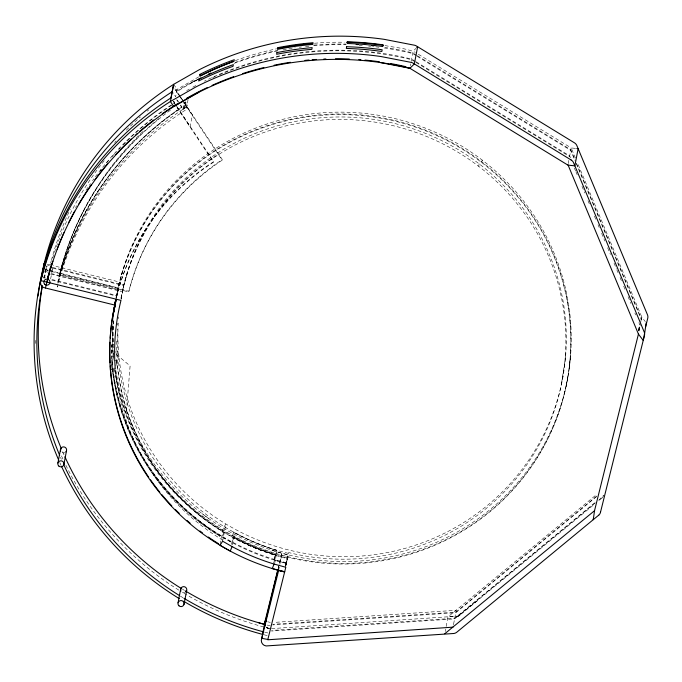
<?xml version="1.0" encoding="UTF-8"?>
<svg xmlns="http://www.w3.org/2000/svg" width="682" height="682" viewBox="0 0 682 682"><rect width="100%" height="100%" fill="white"/><g stroke="black" fill="none" stroke-linecap="round" stroke-linejoin="round"><path stroke-width="0.51" stroke-dasharray="3.41 2.56" d="M113.758 320.506L112.973 333.191L113.374 344.76M126.443 411.144L130.1 365.91L115.983 354.086M565.642 355.816L561.252 385.339M569.197 367.487L570.553 356.234M562.693 377.99L562.974 376.183M567.842 376.993L566.077 386.344M116.469 297.326L119.469 282.016L53.102 265.673M45.907 269.202L45.472 271.504A304.078 297.761 10.8 0 0 44.04 277.514M45.992 268.742L46.521 265.98M44.492 278.341L46.581 267.412M50.63 278.972L52.523 269.04M57.834 283.192L59.718 273.294A306.84 300.464 10.8 0 1 143.919 130.543M57.424 286.287L57.279 287.054A306.84 300.464 10.8 0 1 186.357 109.495L187.524 103.4A306.84 300.464 10.8 0 0 58.439 280.95L58.004 283.243M116.17 297.54L118.012 287.872L45.6 269.484L48.72 270.805M116.102 298.034L118.105 287.838L123.587 267.591M117.125 292.68L117.244 292.067M116.554 297.292L119.469 282.016M121.123 298L123.792 285.647A224.387 219.723 10.8 0 1 394.673 126.068A224.387 219.723 10.8 0 1 559.504 392.96A224.387 219.723 10.8 0 1 288.614 552.548L285.988 566.316M121.157 299.424L123.792 285.647L52.309 268.043M111.618 362.619L113.621 352.117L118.54 351.784L115.991 365.151M115.872 366.046L116.98 360.232A224.387 219.723 10.8 0 0 203.5 518.277L208.479 521.969A224.387 219.723 10.8 0 0 224.344 532.454M174.362 103.562L174.745 101.541M182.887 109.248L184.046 103.144L185.393 101.916L185.905 102.445L184.745 108.549L183.398 109.776L182.887 109.248L184.225 108.012L185.393 101.916M183.398 109.776L184.558 103.681L185.905 102.445M188.053 99.691L186.68 106.886A306.84 300.464 10.8 0 0 58.089 282.553M111.703 364.623A229.928 225.154 10.8 0 0 219.809 536.265L220.201 535.387A229.314 224.548 10.8 0 1 113.152 371.085M220.201 535.387L219.809 536.265M220.218 544.33L223.312 528.098L225.895 524.006L222.622 541.193M231.548 544.424L232.877 537.45A229.314 224.548 10.8 0 0 274.88 554.901L273.371 562.829M232.4 544.867L234.668 532.923A224.387 219.723 10.8 0 0 276.662 550.391L274.062 564.048M274.624 563.707L276.21 555.404A229.34 224.574 10.8 0 1 233.79 537.604M279.015 568.6L279.322 567.023M279.825 564.381L281.939 553.298L270.063 549.615M285.732 566.231L287.923 554.773L281.939 553.298L279.194 564.321M410.376 65.77L410.743 63.886M411.22 61.346L413.181 51.107L415.969 48.379M478.704 166.323L479.173 163.868M481.714 162.529L482.183 160.074M445.184 631.558L445.661 629.043M446.139 626.528L447.98 616.895L597.057 494.152M453.419 624.959L453.547 624.328M453.607 624.013L456.224 610.288L273.678 622.427M568.225 163.552L568.822 160.406M569.479 156.971L571.201 147.943L415.773 52.693M639.025 331.094L640.228 324.76M640.671 322.45L641.728 316.934L577.313 162.58M278.196 568.762L281.939 553.298M49.266 268.614L49.445 267.881M278.145 568.558L278.776 566.017M285.46 565.097L287.923 554.773M285.553 564.858L287.454 557.228M285.229 567.603L287.446 558.686L275.698 555.455A224.387 219.723 10.8 0 1 233.696 537.979L224.259 532.599A224.387 219.723 10.8 0 1 208.394 522.122L203.415 518.422A224.387 219.723 10.8 0 1 116.298 339.431M638.429 330.182L639.844 324.504M641.02 319.773L641.728 316.934L645.308 321.665M638.514 330.42L640.006 324.402M638.702 330.932L640.202 324.913M638.838 330.54L640.083 325.527L638.881 322.646M50.178 264.948L50.323 264.369M50.621 263.201L51.227 260.856M51.38 260.268L52.676 255.58A300.677 294.436 10.8 0 1 70.28 209.272M122.922 288.895L127.364 272.945M233.696 537.979L231.914 542.514L226.731 539.65L221.676 536.691L224.259 532.599M275.698 555.455L273.917 559.965L286.278 563.366A229.314 224.548 10.8 0 1 111.328 344.495M598.694 500.315L603.758 495.183M601.984 498.005L598.498 500.886M596.648 496.036L455.866 612.129L272.809 624.303M596.528 496.649L455.755 612.743L272.689 624.917M594.67 502.839L454.698 618.267L271.632 630.441M595.36 502.787L454.579 618.881L271.521 631.055M271.513 628.625L458.534 616.085L594.201 504.424M477.247 600.868L458.534 616.085L447.98 616.895M198.692 76.853L177.064 89.393A300.677 294.436 10.8 0 0 173.697 91.567M197.985 79.427L190.431 83.272L197.865 79.598M212.562 77.799L215.316 76.478M111.669 360.292L112.053 360.267A229.314 224.548 10.8 0 0 112.692 367.155M113.954 360.573L116.895 360.377M575.54 148.395L571.201 147.943L575.403 158.002M269.612 628.616L266.202 627.414M385.006 45.549C394.921 47.595 405.62 48.098 414.903 52.164M47.186 264.215L50.306 264.983M52.42 267.429L123.902 285.033A224.387 219.723 10.8 0 1 218.59 154.03M51.321 271.445L118.012 287.872M44.773 271.376L47.766 272.109M51.372 273.601L117.952 289.995A229.314 224.548 10.8 0 0 116.272 297.25M50.57 274.045L122.615 291.785A224.387 219.723 10.8 0 0 120.953 299.023M43.614 277.472L45.609 277.966M51.934 279.518L116.895 295.519A229.314 224.548 10.8 0 1 213.662 161.634L176.826 106.401M51.815 280.132L116.775 296.133A229.314 224.548 10.8 0 1 213.543 162.248L176.706 107.014M267.685 621.771L270.302 622.419M416.421 55.148L412.823 52.949A300.677 294.436 10.8 0 0 385.16 47.467M417.316 55.694L570.851 149.776L575.258 160.338M416.301 55.762L412.712 53.563A300.677 294.436 10.8 0 0 382.994 47.774M417.196 56.308L570.732 150.39L575.139 160.952M415.244 61.286L411.655 59.087A300.677 294.436 10.8 0 0 204.43 81.141M416.148 61.832L569.683 155.914L570.484 157.84M415.133 61.9L411.536 59.692A300.677 294.436 10.8 0 0 218.922 75.063M416.029 62.446L569.564 156.528M266.722 627.79L267.958 628.625L266.253 626.255M208.419 518.337L202.043 513.631M206.774 526.922L200.406 522.224M184.046 103.144L184.558 103.681M184.225 108.012L184.745 108.549M173.68 84.321L177.064 89.393L175.649 96.793L172.265 91.729M180.219 96.494L176.706 91.235A300.677 294.436 10.8 0 1 197.541 79.112M180.807 97.373L183.722 101.754M184.285 102.59L222.298 159.579A229.314 224.548 10.8 0 0 128.855 291.308L59.564 274.241A300.677 294.436 10.8 0 1 159.741 117.85M174.95 88.856L180.176 96.691M180.756 97.56L192.367 114.968L190.142 126.63L175.624 104.866M178.343 94.474L176.595 91.848A300.677 294.436 10.8 0 1 197.43 79.726M178.931 95.352L181.855 99.734M182.444 100.612L222.179 160.193A229.314 224.548 10.8 0 0 128.745 291.922L59.445 274.855A300.677 294.436 10.8 0 1 171.088 109.691M177.303 100.007L178.471 101.771M180.815 105.292L181.992 107.048L181.122 107.628A306.84 300.464 10.8 0 0 59.513 275.605M176.595 99.743L179.528 104.141M180.116 105.019L181.872 107.662L180.918 108.302A306.84 300.464 10.8 0 0 59.402 276.219M173.356 101.209L174.481 102.897A300.677 294.436 10.8 0 0 92.547 180.704M173.305 101.379L175.044 103.996M176.126 106.136L174.37 103.511A300.677 294.436 10.8 0 0 123.195 144.737M576.461 163.22L641.37 318.775M576.341 163.833L641.259 319.389M574.372 168.053L575.574 170.935M575.975 171.898L577.177 174.771M581.985 186.297L584.789 193.015M587.995 200.696L589.998 205.504M594.406 216.066L596.008 219.902M598.012 224.702L599.214 227.583M601.618 233.346L604.823 241.027M607.628 247.745L610.433 254.471M614.039 263.116L616.443 268.87M616.843 269.833L618.045 272.715M620.049 277.514L621.652 281.359M623.655 286.159L625.658 290.958M628.062 296.721L630.867 303.439M634.874 313.038L635.675 314.965M219.877 535.899A229.928 225.154 10.8 0 1 111.686 363.267M116.153 297.863A229.314 224.548 10.8 0 1 117.833 290.609M269.595 628.454A306.84 300.464 10.8 0 1 182.375 592.3M178.837 590.126A306.84 300.464 10.8 0 1 65.566 464.621M62.906 458.995A306.84 300.464 10.8 0 1 61.192 455.209M35.626 343.464A306.84 300.464 10.8 0 1 35.549 340.386M270.251 625.829A304.078 297.761 10.8 0 1 267.191 625.062M184.438 590.373A304.078 297.761 10.8 0 1 182.52 589.214M64.023 454.826A304.078 297.761 10.8 0 1 62.309 450.93M43.742 278.222A304.078 297.761 10.8 0 1 46.385 266.142M267.821 632.947A304.078 297.761 10.8 0 1 264.769 632.163M183.032 597.739A304.078 297.761 10.8 0 1 180.304 596.077M61.329 459.276A304.078 297.761 10.8 0 1 60.485 457.315M267.165 635.564A306.84 300.464 10.8 0 1 264.079 634.78M61.065 465.414A306.84 300.464 10.8 0 1 59.786 462.575M184.72 592.522A3.078 3.018 10.8 0 1 182.367 592.394M64.773 452.695A3.078 3.018 10.8 0 1 62.215 452.635M52.565 267.651A3.078 3.018 10.8 0 1 51.176 270.805M48.644 271.104A3.078 3.018 10.8 0 1 49.377 265.213M288.452 553.4A224.387 219.723 10.8 0 1 117.457 329.201M117.688 324.879A224.387 219.723 10.8 0 1 117.807 323.157M121.038 298.298A224.387 219.723 10.8 0 1 123.621 286.508M287.284 558.089A229.314 224.548 10.8 0 1 114.653 370.292M113.331 359.397A229.314 224.548 10.8 0 1 112.777 324.547M116.196 297.378A229.314 224.548 10.8 0 1 118.839 285.332M116.298 296.849A229.314 224.548 10.8 0 1 470.887 154.729A229.314 224.548 10.8 0 1 462.328 531.244A229.314 224.548 10.8 0 1 114.67 368.451M113.408 357.547A229.314 224.548 10.8 0 1 112.939 323.686M116.102 297.923A229.314 224.548 10.8 0 1 470.043 153.467A229.314 224.548 10.8 0 1 462.942 530.332A229.314 224.548 10.8 0 1 114.789 367.837M113.272 353.958A229.314 224.548 10.8 0 1 112.999 323.959M116.238 297.335A229.314 224.548 10.8 0 1 468.662 150.475A229.314 224.548 10.8 0 1 465.704 527.007A229.314 224.548 10.8 0 1 115.667 369.525M113.323 347.65A229.314 224.548 10.8 0 1 113.425 320.941M121.089 298.187A224.387 219.723 10.8 0 1 413.215 128.855A224.387 219.723 10.8 0 1 541.38 439.174A224.387 219.723 10.8 0 1 210.03 513.529L205.06 509.829A224.387 219.723 10.8 0 1 118.233 323.021M118.523 318.69A224.387 219.723 10.8 0 1 118.659 316.968M75.6 207.558A300.677 294.436 10.8 0 1 76.623 205.742M86.017 190.287A300.677 294.436 10.8 0 1 90.484 183.637M234.054 63.383A300.677 294.436 10.8 0 1 278.819 50.698M282.919 49.897A300.677 294.436 10.8 0 1 295.272 47.842M299.364 47.271A300.677 294.436 10.8 0 1 301.41 47.007M305.519 46.521A300.677 294.436 10.8 0 1 310.66 46.001M313.711 45.728A300.677 294.436 10.8 0 1 346.055 44.722M359.158 45.293A300.677 294.436 10.8 0 1 362.304 45.515M368.587 46.052A300.677 294.436 10.8 0 1 370.676 46.257M375.816 46.828A300.677 294.436 10.8 0 1 378.894 47.22M235.171 62.403A300.677 294.436 10.8 0 1 277.906 50.297M313.822 45.114A300.677 294.436 10.8 0 1 346.175 44.108M100.237 170.824A300.677 294.436 10.8 0 1 101.49 169.23M106.622 162.93A300.677 294.436 10.8 0 1 108.591 160.602M111.95 156.741A300.677 294.436 10.8 0 1 116.076 152.18M118.881 149.188A300.677 294.436 10.8 0 1 120.313 147.696M114.695 142.564A300.677 294.436 10.8 0 1 116.093 140.995M126.238 130.271A300.677 294.436 10.8 0 1 140.398 116.954M147.184 111.149A300.677 294.436 10.8 0 1 148.727 109.887M235.341 60.63A300.677 294.436 10.8 0 1 276.44 48.831M314.479 43.247A300.677 294.436 10.8 0 1 344.308 42.233M52.684 258.137A300.677 294.436 10.8 0 1 104.866 159.903M186.698 90.595A300.677 294.436 10.8 0 1 189.323 89.103M192.835 87.16A300.677 294.436 10.8 0 1 197.26 84.781M286.397 562.752A229.314 224.548 10.8 0 1 111.456 344.904M603.587 495.72A6.044 5.916 10.8 0 1 602.001 498.022M460.214 614.934A6.044 5.916 10.8 0 1 456.94 616.323M222.861 540.212A224.387 219.723 10.8 0 1 206.996 529.735L202.017 526.035A224.387 219.723 10.8 0 1 115.667 370.002M233.44 531.986L232.536 536.248A238.257 233.406 12 0 0 275.707 554.671L276.611 550.4A238.248 233.397 12 0 1 233.44 531.986"/><path stroke-width="1.02" d="M115.267 304.683L115.787 301.529M45.37 263.763L44.194 263.482L40.911 280.66C39.513 284.027 41.866 287.668 45.438 287.992L114.738 305.059L116.23 299.006M46.939 281.905L45.438 287.992M57.91 463.01L60.562 449.106M63.852 464.638L66.512 450.734M114.738 305.059L114.943 303.984M110.893 366.43L110.348 369.294L115.258 368.971A224.387 219.723 10.8 0 1 120.978 300.378L40.911 280.66A306.84 300.464 10.8 0 1 170.398 101.507L195.964 86.904A306.84 300.464 10.8 0 1 338.971 53.349L343.234 53.418A306.84 300.464 10.8 0 1 380.88 56.512L411.357 62.429A6.138 6.01 10.8 0 1 413.139 63.17L571.158 160.006M170.986 97.901L173.202 86.239M645.53 327.147L647.764 318.162A6.044 5.916 10.8 0 0 647.431 314.675L576.802 145.454A6.044 5.916 10.8 0 0 574.44 142.811L416.412 45.992A6.138 6.01 10.8 0 0 414.63 45.251L384.154 39.326A306.84 300.464 10.8 0 0 346.507 36.231L342.245 36.172A306.84 300.464 10.8 0 0 199.238 69.726L173.68 84.321L170.398 101.507L173.782 106.58L198.829 92.275M178.07 602.769L180.721 588.856M184.012 604.388L186.663 590.484M598.702 515.183L456.923 632.103A6.044 5.916 10.8 0 1 453.666 633.501L268.239 645.811C263.772 646.92 259.893 642.597 261.794 638.309L278.776 569.854M267.83 639.469L261.794 638.309L265.068 621.123L277.719 570.254M284.701 571.644L278.657 570.484M49.394 272.766L46.896 282.135A300.677 294.436 10.8 0 1 409.899 68.285L409.959 67.97M444.758 633.757L594.525 510.716L638.505 333.805M453.001 627.159L267.77 639.784L285.809 567.271L274.062 564.048A224.387 219.723 10.8 0 1 232.059 546.572L222.622 541.193L220.03 545.285L230.277 551.099L232.059 546.572M567.987 164.805L638.446 334.112L643.228 340.429L643.944 336.652M594.585 510.4L593.246 519.693L593.425 518.755M644.123 335.706L644.746 332.475M644.822 332.074L646.204 322.85M44.194 263.482L43.938 266.807M277.949 569.794L264.744 624.422L258.759 622.768M600.51 512.191L644.49 335.339A6.044 5.916 10.8 0 0 644.158 331.861L573.519 162.64A6.044 5.916 10.8 0 0 571.166 159.997M48.047 276.696L48.499 274.94M49.445 271.427L49.769 270.26M274.062 564.048L272.28 568.549L284.641 571.959A229.314 224.548 10.8 0 1 116.196 299.202M416.804 47.561L417.64 46.743L414.366 63.929L409.899 68.285L379.993 62.48M200.397 75.966L202.111 75.088A300.677 294.436 10.8 0 1 233.201 61.423M576.836 148.523L578.14 148.659L574.858 165.845L567.927 165.121L409.899 68.285M42.787 270.839L43.963 271.129M266.193 621.404L265.068 621.123L265.093 625.888M265.153 624.533A304.078 297.761 10.8 0 1 185.351 590.927M181.71 588.711A304.078 297.761 10.8 0 1 64.901 456.769M61.474 448.969A304.078 297.761 10.8 0 1 42.258 286.329M263.746 631.899A304.078 297.761 10.8 0 1 183.944 598.293M179.4 595.522A304.078 297.761 10.8 0 1 63.494 464.135M59.658 455.354A304.078 297.761 10.8 0 1 42.335 285.588M263.047 634.507A306.84 300.464 10.8 0 1 183.637 601.26M179.196 598.583A306.84 300.464 10.8 0 1 61.499 466.36M58.533 459.728A306.84 300.464 10.8 0 1 172.273 91.686M38.004 296.124A306.84 300.464 10.8 0 1 173.68 84.321M180.969 591.055A3.078 3.018 10.8 0 1 182 587.134A3.078 3.018 10.8 0 1 186.092 587.807A3.078 3.018 10.8 0 1 185.836 591.857M60.715 451.109A3.078 3.018 10.8 0 1 61.909 447.341A3.078 3.018 10.8 0 1 65.89 447.997A3.078 3.018 10.8 0 1 65.83 451.944M47.8 278.444A300.677 294.436 10.8 0 1 52.881 261.155M57.1 249.211A300.677 294.436 10.8 0 1 63.946 232.647M68.882 222.238A300.677 294.436 10.8 0 1 74.739 211.13M78.882 203.892A300.677 294.436 10.8 0 1 91.26 184.754M94.917 179.681A300.677 294.436 10.8 0 1 107.398 163.902M115.761 154.473A300.677 294.436 10.8 0 1 131.191 138.992M135.829 134.763A300.677 294.436 10.8 0 1 137.406 133.374M139.793 131.294A300.677 294.436 10.8 0 1 153.723 120.023M162.256 113.775A300.677 294.436 10.8 0 1 177.32 103.817M186.442 98.396A300.677 294.436 10.8 0 1 207.226 87.603M212.042 85.386A300.677 294.436 10.8 0 1 233.679 76.657M242.664 73.588A300.677 294.436 10.8 0 1 263.9 67.544M274.062 65.242A300.677 294.436 10.8 0 1 290.387 62.284M304.88 60.417A300.677 294.436 10.8 0 1 309.074 60.007M312.22 59.743A300.677 294.436 10.8 0 1 316.431 59.436M323.788 59.036A300.677 294.436 10.8 0 1 325.894 58.959M335.467 58.771A300.677 294.436 10.8 0 1 349.32 59.027M358.809 59.573A300.677 294.436 10.8 0 1 360.872 59.726M364.998 60.084A300.677 294.436 10.8 0 1 379.405 61.764M390.675 63.571A300.677 294.436 10.8 0 1 405.969 66.708M218.555 543.699A229.314 224.548 10.8 0 1 208.283 537.024M202.384 532.83A229.314 224.548 10.8 0 1 199.886 530.963M190.133 523.162A229.314 224.548 10.8 0 1 186.962 520.434M179.187 513.29A229.314 224.548 10.8 0 1 175.427 509.599M171.762 505.814A229.314 224.548 10.8 0 1 161.864 494.68M159.835 492.216A229.314 224.548 10.8 0 1 150.492 479.821M148.753 477.298A229.314 224.548 10.8 0 1 110.271 365.91M110.083 362.764A229.314 224.548 10.8 0 1 110.007 342.228M110.228 338.119A229.314 224.548 10.8 0 1 115.804 300.651M112.624 319.841A229.314 224.548 10.8 0 1 115.556 300.779M114.013 311.333A229.314 224.548 10.8 0 1 115.565 300.847A229.314 224.548 10.8 0 0 114.678 307.752M41.619 276.977A306.84 300.464 10.8 0 1 171.105 97.824M198.317 79.257A300.677 294.436 10.8 0 1 200.994 77.876M208.198 74.304A300.677 294.436 10.8 0 1 210.917 73.017M356.123 44.492A300.677 294.436 10.8 0 1 358.221 44.611M371.818 45.754A300.677 294.436 10.8 0 1 373.881 45.975M113.962 312.245A229.314 224.548 10.8 0 1 115.548 301.069M114.508 308.162A229.314 224.548 10.8 0 1 114.994 304.718M47.996 277.037A300.677 294.436 10.8 0 1 51.704 263.874M113.672 311.862A229.314 224.548 10.8 0 1 115.429 301.418M600.527 512.191A6.044 5.916 10.8 0 1 598.728 515.208M277.335 48.644A300.677 294.436 10.8 0 1 312.33 43.435M346.405 42.267A300.677 294.436 10.8 0 1 383.275 45.293M198.999 79.274L198.675 80.987A306.84 300.464 10.8 0 1 233.022 66.325L233.355 64.62A306.84 300.464 10.8 0 0 198.999 79.274M199.937 74.355L199.613 76.069A306.84 300.464 10.8 0 1 233.969 61.406L234.293 59.692A306.84 300.464 10.8 0 0 199.937 74.355M276.96 52.574L276.628 54.287A306.84 300.464 10.8 0 1 311.845 49.36L312.168 47.646A306.84 300.464 10.8 0 0 276.96 52.574M277.898 47.655L277.565 49.368A306.84 300.464 10.8 0 1 312.782 44.432L313.106 42.727A306.84 300.464 10.8 0 0 277.898 47.655M346.644 46.726L346.32 48.439A306.84 300.464 10.8 0 1 381.843 51.474L382.167 49.769A306.84 300.464 10.8 0 0 346.644 46.726M347.59 41.798L347.257 43.512A306.84 300.464 10.8 0 1 382.781 46.555L383.105 44.842A306.84 300.464 10.8 0 0 347.59 41.798M178.931 605.769A3.078 3.018 10.8 0 0 184.038 604.286A3.078 3.018 10.8 0 0 180.142 600.68A3.078 3.018 10.8 0 0 178.931 605.769M58.78 466.011A3.078 3.018 10.8 0 0 63.886 464.536A3.078 3.018 10.8 0 0 59.99 460.93A3.078 3.018 10.8 0 0 58.78 466.011M44.79 284.326A3.078 3.018 10.8 0 0 49.897 282.842A3.078 3.018 10.8 0 0 46.009 279.236A3.078 3.018 10.8 0 0 44.79 284.326"/></g></svg>
